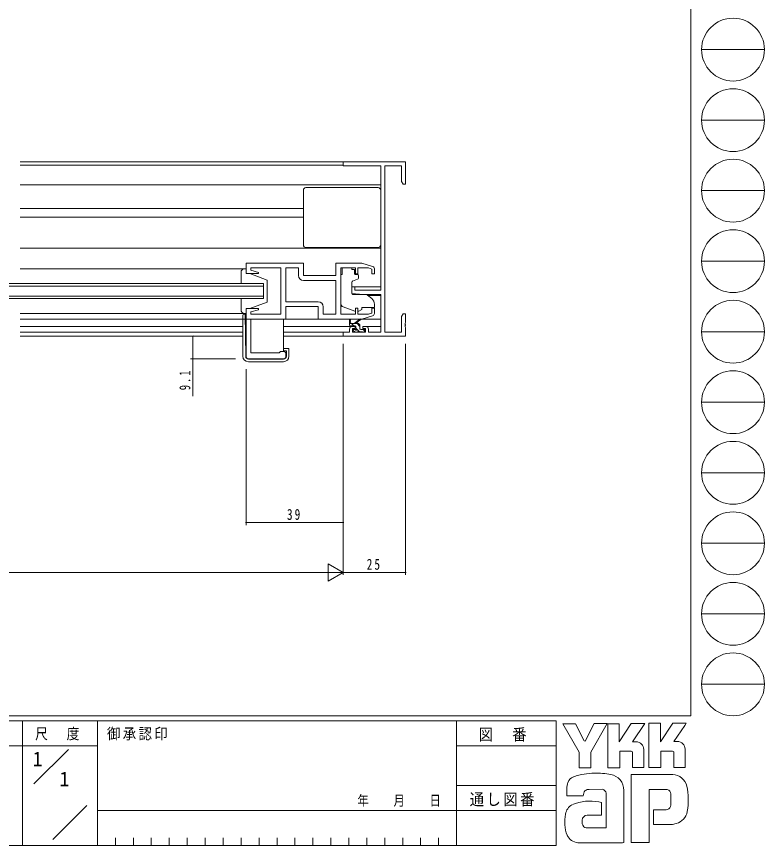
# Model space of a CAD drawing. Units: millimetres, scale not verified. Extents: x -567 to 567, y -403 to 403.
# Drawn here: x 266.8 to 566.7, y -403 to -70.6 of the extents above; entities that cross this region are included whole.
import ezdxf
from ezdxf.enums import TextEntityAlignment as Align

# ---------------------------------------------------------------- set-up
doc = ezdxf.new("R2010")
doc.units = ezdxf.units.MM
doc.header["$LTSCALE"] = 2
for name, color, linetype, lineweight in [('0-1_YKK_ZWAK', 7, 'Continuous', 18), ('0-3_YKK_11', 7, 'Continuous', 18), ('0-4_YKK_12', 2, 'Continuous', 18), ('0-5_YKK_13', 4, 'Continuous', 18), ('0-7_YKK_D', 6, 'Continuous', 18)]:
    doc.layers.add(name, color=color, linetype=linetype, lineweight=lineweight)
doc.layers.add('0-2_USER1', color=7, linetype='Continuous')
doc.styles.add('ＭＳ ゴシック', font='')
doc.styles.get('ＭＳ ゴシック').set_extended_font_data('MS Gothic')

msp = doc.modelspace()

# ---------------------------------------------------------------- linework, layer by layer
at = {"layer": '0-1_YKK_ZWAK'}
for p, q in [((537.274, 399), (537.274, -351)), ((541.526, -83.88), (566.726, -83.88)), ((541.526, -112.16), (566.726, -112.16)), ((541.526, -140.44), (566.726, -140.44)), ((541.526, -168.72), (566.726, -168.72)), ((541.526, -197), (566.726, -197)), ((541.526, -225.28), (566.726, -225.28)), ((541.526, -253.56), (566.726, -253.56)), ((541.526, -281.84), (566.726, -281.84)), ((541.526, -310.12), (566.726, -310.12)), ((541.526, -338.4), (566.726, -338.4)), ((537.274, -351), (-562.726, -351)), ((483.274, -353), (-562.726, -353)), ((269.274, -353), (269.274, -403)), ((299.274, -353), (299.274, -403)), ((443.274, -353), (443.274, -403)), ((483.274, -353), (483.274, -403)), ((485.898, -354.294), (490.918, -354.294)), ((492.462, -365.569), (485.898, -354.294)), ((498.468, -354.14), (494.818, -361.245)), ((503.931, -371.902), (503.931, -354.178)), ((520.38, -354.024), (525.052, -354.024)), ((520.38, -371.748), (520.38, -354.024)), ((529.956, -354.024), (535.362, -354.024)), ((534.822, -354.951), (530.362, -361.322)), ((535.362, -354.024), (534.822, -354.951)), ((515.244, -361.438), (513.76, -361.438)), ((531.846, -361.322), (530.362, -361.322)), ((270.68, -362.999), (173.274, -362.999)), ((270.68, -362.999), (299.274, -362.999)), ((273.803, -378.337), (287.65, -364.49)), ((443.274, -363), (483.274, -363)), ((513.236, -365.26), (508.68, -365.26)), ((518.333, -364.527), (518.333, -371.786)), ((525.245, -365.222), (525.245, -371.748)), ((529.802, -365.222), (525.245, -365.222)), ((530.42, -365.453), (529.802, -365.222)), ((530.42, -371.709), (530.42, -365.453)), ((534.937, -364.527), (534.937, -371.709)), ((525.245, -371.748), (520.38, -371.748)), ((530.42, -371.637), (530.492, -371.709)), ((534.937, -371.709), (530.42, -371.709)), ((529.879, -374.566), (513.314, -374.566)), ((513.314, -374.566), (513.314, -401.866)), ((443.274, -378.999), (483.274, -378.999)), ((487.443, -383.1), (487.443, -380.344)), ((501.768, -380.436), (496.486, -380.536)), ((503.313, -395.958), (503.313, -382.057)), ((510.302, -380.976), (510.302, -401.828)), ((520.496, -380.513), (527.137, -380.513)), ((520.496, -401.866), (520.496, -380.513)), ((494.084, -383.1), (487.443, -383.1)), ((529.236, -382.652), (529.261, -386.415)), ((281.377, -400.636), (294.983, -387.03)), ((522.234, -388.699), (522.234, -394.607)), ((527.292, -388.699), (522.234, -388.699)), ((299.274, -389), (443.274, -389)), ((483.274, -388.999), (443.274, -388.999)), ((501.382, -390.9), (495.676, -390.907)), ((522.234, -394.607), (529.84, -394.607)), ((529.84, -394.607), (531.385, -394.259)), ((495.281, -395.958), (503.313, -395.958)), ((502.695, -395.958), (503.197, -395.958)), ((503.313, -395.957), (503.314, -395.958)), ((306.474, -400), (306.474, -403)), ((313.674, -400), (313.674, -403)), ((320.874, -400), (320.874, -403)), ((328.074, -400), (328.074, -403)), ((335.274, -400), (335.274, -403)), ((342.474, -400), (342.474, -403)), ((349.674, -400), (349.674, -403)), ((356.874, -400), (356.874, -403)), ((364.074, -400), (364.074, -403)), ((371.274, -400), (371.274, -403)), ((378.474, -400), (378.474, -403)), ((385.674, -400), (385.674, -403)), ((392.874, -400), (392.874, -403)), ((400.074, -400), (400.074, -403)), ((407.274, -400), (407.274, -403)), ((414.474, -400), (414.474, -403)), ((421.674, -400), (421.674, -403)), ((428.874, -400), (428.874, -403)), ((436.074, -400), (436.074, -403)), ((494.084, -401.944), (491.96, -401.944)), ((509.838, -401.905), (494.084, -401.944)), ((510.302, -401.828), (509.838, -401.905)), ((-562.726, -403), (483.274, -403))]:
    msp.add_line(p, q, dxfattribs=at)
for points in [[(490.918, -354.294), (494.509, -361.013), (494.818, -361.245)], [(498.468, -354.14), (503.648, -354.14), (497.173, -365.608)], [(503.931, -354.178), (508.526, -354.178), (508.526, -361.462), (513.352, -354.101)], [(513.352, -354.101), (518.817, -354.101), (513.76, -361.438)], [(525.052, -354.024), (525.052, -361.441), (529.956, -354.024)], [(497.173, -365.608), (497.173, -371.941), (492.462, -371.941), (492.462, -365.569)], [(508.68, -365.26), (508.68, -371.902), (503.931, -371.902)], [(518.333, -371.786), (513.854, -371.786), (513.854, -365.492), (513.236, -365.26)], [(500.378, -385.533), (501.382, -385.764), (501.382, -390.9)], [(513.314, -401.866), (519.376, -401.866), (520.496, -401.866)]]:
    msp.add_lwpolyline(points, dxfattribs=at)
for centre in [(554.126, -83.88), (554.126, -112.16), (554.126, -140.44), (554.126, -168.72), (554.126, -197), (554.126, -225.28), (554.126, -253.56), (554.126, -281.84), (554.126, -310.12), (554.126, -338.4)]:
    msp.add_circle(centre, 12.6, dxfattribs=at)
for centre, radius, start, end in [((515.244, -364.527), 3.089, 0.00166, 89.99604), ((531.846, -364.411), 3.089, 0.00166, 89.99604), ((491.283, -378.793), 3.491, 109.02127, 161.51264), ((498.591, -399.287), 25.257, 89.89165, 109.30848), ((499.333, -403.662), 29.64, 78.78009, 91.46938), ((504.032, -380.852), 6.355, 40.66422, 80.31694), ((529.662, -380.772), 6.202, 14.44572, 87.08746), ((494.644, -380.38), 7.196, 158.41083, 179.71775), ((503.715, -380.836), 6.588, 358.78059, 38.76563), ((497.096, -383.01), 3.013, 138.46382, 181.71359), ((496.295, -382.958), 2.43, 85.50551, 126.78038), ((501.068, -382.649), 2.321, 14.7552, 72.44995), ((527.366, -382.256), 1.756, 16.43124, 96.91661), ((524.033, -383.297), 5.248, 4.93423, 17.03552), ((506.368, -384.696), 29.8, 350.99027, 10.67624), ((496.874, -404.22), 19.013, 79.38098, 112.05825), ((492.455, -391.468), 5.583, 121.82711, 169.08475), ((527.293, -386.834), 1.865, 269.95468, 342.90145), ((524.002, -385.916), 5.281, 343.6902, 354.75362), ((502.487, -393.564), 15.832, 168.76372, 199.80079), ((495.688, -392.97), 2.064, 90.33953, 178.03639), ((529.752, -388.35), 6.13, 285.44291, 349.90448), ((496.963, -393.469), 3.384, 171.08203, 216.71923), ((495.631, -393.807), 2.18, 230.9728, 260.75491), ((492.474, -396.489), 5.461, 207.31435, 263.59464)]:
    msp.add_arc(centre, radius, start, end, dxfattribs=at)
at = {"layer": '0-3_YKK_11'}
for p, q in [((397.841, -128.821), (397.841, -130.451)), ((422.841, -128.821), (397.841, -128.821)), ((422.841, -137.821), (422.841, -128.821)), ((397.841, -130.451), (412.841, -130.451)), ((412.841, -130.451), (412.841, -180.321)), ((414.471, -130.451), (421.211, -130.451)), ((414.471, -197.191), (414.471, -130.451)), ((421.211, -130.451), (421.211, -136.73)), ((421.211, -136.73), (421.841, -137.821)), ((421.841, -137.821), (422.841, -137.821)), ((358.841, -169.521), (358.841, -173.721)), ((381.841, -169.521), (358.841, -169.521)), ((360.771, -171.451), (367.882, -171.451)), ((360.771, -172.368), (360.771, -171.451)), ((363.87, -173.199), (360.771, -172.368)), ((367.882, -171.451), (368.066, -171.331)), ((368.066, -171.331), (368.616, -171.331)), ((368.616, -171.331), (368.799, -171.451)), ((368.799, -171.451), (368.882, -171.451)), ((368.882, -171.451), (369.066, -171.331)), ((369.066, -171.331), (369.616, -171.331)), ((369.616, -171.331), (369.799, -171.451)), ((369.799, -171.451), (372.841, -171.451)), ((372.841, -171.451), (372.841, -189.991)), ((374.841, -171.451), (374.841, -184.991)), ((379.911, -171.451), (374.841, -171.451)), ((379.911, -174.451), (379.911, -171.451)), ((381.841, -174.521), (381.841, -169.521)), ((394.841, -169.521), (394.841, -174.521)), ((405.341, -169.521), (394.841, -169.521)), ((396.841, -171.451), (402.741, -171.451)), ((396.841, -189.991), (396.841, -171.451)), ((402.741, -171.451), (402.741, -173.821)), ((403.741, -171.451), (407.946, -171.451)), ((403.741, -173.821), (403.741, -171.451)), ((409.628, -170.807), (405.341, -169.521)), ((407.946, -171.451), (409.341, -171.87)), ((409.341, -171.87), (409.341, -173.821)), ((410.341, -173.821), (410.341, -171.765)), ((358.841, -173.721), (363.801, -173.721)), ((363.801, -173.721), (363.87, -173.199)), ((394.841, -174.521), (381.841, -174.521)), ((402.741, -173.821), (403.741, -173.821)), ((409.341, -173.821), (410.341, -173.821)), ((394.911, -176.451), (381.911, -176.451)), ((394.911, -189.991), (394.911, -176.451)), ((394.911, -189.991), (394.911, -176.451)), ((401.341, -179.021), (401.341, -181.628)), ((402.541, -179.021), (401.341, -179.021)), ((402.541, -180.321), (402.541, -179.021)), ((401.341, -181.628), (405.841, -182.021)), ((412.841, -180.321), (402.541, -180.321)), ((405.841, -182.021), (412.841, -182.021)), ((412.841, -182.021), (412.841, -197.191)), ((374.841, -184.991), (387.771, -184.991)), ((358.841, -187.721), (358.841, -206.921)), ((363.801, -187.721), (358.841, -187.721)), ((360.771, -189.074), (363.87, -188.244)), ((360.771, -189.991), (360.771, -189.074)), ((363.87, -188.244), (363.801, -187.721)), ((374.841, -186.921), (387.841, -186.921)), ((374.841, -191.921), (374.841, -186.921)), ((387.841, -186.921), (387.841, -191.921)), ((389.771, -186.991), (389.771, -189.991)), ((402.741, -187.621), (402.741, -189.991)), ((403.741, -187.621), (402.741, -187.621)), ((403.741, -189.991), (403.741, -187.621)), ((409.341, -187.621), (409.341, -189.573)), ((410.341, -187.621), (409.341, -187.621)), ((410.341, -189.677), (410.341, -187.621)), ((372.841, -189.991), (360.771, -189.991)), ((360.771, -191.921), (374.841, -191.921)), ((360.771, -205.421), (360.771, -191.921)), ((387.841, -191.921), (405.341, -191.921)), ((389.771, -189.991), (394.911, -189.991)), ((402.741, -189.991), (396.841, -189.991)), ((407.946, -189.991), (403.741, -189.991)), ((405.341, -191.921), (409.628, -190.635)), ((409.341, -189.573), (407.946, -189.991)), ((421.841, -189.821), (421.211, -190.912)), ((421.211, -190.912), (421.211, -197.191)), ((422.841, -189.821), (421.841, -189.821)), ((422.841, -193.363), (422.841, -189.821)), ((400.341, -195.921), (400.341, -197.191)), ((402.641, -194.921), (401.341, -194.921)), ((401.541, -195.721), (402.641, -195.721)), ((401.541, -197.191), (401.541, -195.721)), ((402.641, -195.721), (402.641, -194.921)), ((405.641, -194.921), (405.641, -195.721)), ((406.941, -194.921), (405.641, -194.921)), ((405.641, -195.721), (406.741, -195.721)), ((406.741, -195.721), (406.741, -197.191)), ((407.941, -197.191), (407.941, -195.921)), ((422.721, -193.546), (422.841, -193.363)), ((422.721, -194.096), (422.721, -193.546)), ((422.841, -194.28), (422.721, -194.096)), ((422.721, -194.546), (422.841, -194.363)), ((422.721, -195.096), (422.721, -194.546)), ((422.841, -195.28), (422.721, -195.096)), ((422.841, -194.363), (422.841, -194.28)), ((422.841, -198.821), (422.841, -195.28)), ((397.841, -197.191), (397.841, -198.821)), ((400.341, -197.191), (397.841, -197.191)), ((397.841, -198.821), (422.841, -198.821)), ((406.741, -197.191), (401.541, -197.191)), ((412.841, -197.191), (407.941, -197.191)), ((421.211, -197.191), (414.471, -197.191)), ((372.141, -205.421), (360.771, -205.421)), ((372.341, -205.221), (372.141, -205.421)), ((372.641, -204.921), (372.341, -205.221)), ((373.841, -204.921), (372.641, -204.921)), ((374.841, -206.921), (374.841, -205.921)), ((359.841, -207.921), (373.841, -207.921))]:
    msp.add_line(p, q, dxfattribs=at)
for centre, radius, start, end in [((409.341, -171.765), 1, 359.99996, 73.30074), ((381.911, -174.451), 2, 180.00001, 269.99999), ((387.771, -186.991), 2, 0.00001, 89.99999), ((409.341, -189.677), 1, 286.69926, 0.00004), ((401.341, -195.921), 1, 90.00001, 179.99999), ((406.941, -195.921), 1, 0.00001, 89.99999), ((373.841, -205.921), 1, 0.00001, 89.99999), ((359.841, -206.921), 1, 180.00001, 269.99999), ((373.841, -206.921), 1, 270.00001, 359.99999)]:
    msp.add_arc(centre, radius, start, end, dxfattribs=at)
at = {"layer": '0-4_YKK_12'}
for p, q in [((268.341, -128.821), (398.141, -128.821)), ((397.841, -130.221), (268.341, -130.221)), ((268.341, -138.121), (412.841, -138.121)), ((268.341, -147.621), (381.841, -147.621)), ((268.341, -151.021), (381.841, -151.021)), ((268.341, -163.521), (412.841, -163.521)), ((365.841, -177.721), (261.341, -177.721)), ((261.341, -178.721), (365.841, -178.721)), ((401.341, -179.021), (412.841, -179.021)), ((365.841, -182.721), (261.341, -182.721)), ((407.717, -182.421), (412.841, -182.421)), ((268.341, -191.921), (366.341, -191.921)), ((268.341, -194.921), (357.576, -194.921)), ((373.876, -194.921), (401.341, -194.921)), ((406.941, -194.921), (412.841, -194.921)), ((357.576, -197.191), (268.341, -197.191)), ((268.341, -198.821), (357.576, -198.821)), ((398.141, -197.191), (373.876, -197.191)), ((373.876, -198.821), (398.141, -198.821))]:
    msp.add_line(p, q, dxfattribs=at)
msp.add_lwpolyline([(261.341, -183.721), (365.841, -183.721), (365.841, -177.721)], dxfattribs=at)
at = {"layer": '0-5_YKK_13'}
for p, q in [((411.841, -139.221), (382.841, -139.221)), ((381.841, -140.221), (381.841, -162.221)), ((412.841, -162.221), (412.841, -140.221)), ((382.841, -163.221), (411.841, -163.221)), ((268.341, -171.721), (358.841, -171.721)), ((401.241, -171.451), (397.441, -171.451)), ((397.441, -171.451), (397.441, -172.121)), ((397.441, -173.121), (397.441, -172.121)), ((401.241, -171.451), (401.241, -172.121)), ((401.241, -172.121), (402.411, -172.121)), ((402.411, -173.121), (402.411, -172.121)), ((356.841, -177.721), (356.841, -173.221)), ((360.341, -173.721), (367.341, -176.321)), ((397.441, -174.121), (396.841, -174.121)), ((396.841, -185.676), (396.841, -174.121)), ((397.441, -174.121), (397.441, -173.121)), ((403.612, -175.941), (401.611, -176.669)), ((402.411, -173.121), (402.411, -173.821)), ((402.711, -174.121), (403.641, -174.121)), ((403.941, -174.421), (403.941, -175.471)), ((367.341, -176.321), (367.341, -185.121)), ((401.341, -177.118), (401.341, -181.724)), ((401.558, -182.023), (406.944, -182.07)), ((407.578, -182.304), (409.269, -183.723)), ((356.841, -188.221), (356.841, -183.721)), ((360.341, -187.721), (367.341, -185.121)), ((410.341, -186.021), (410.341, -187.321)), ((360.341, -187.721), (358.841, -187.721)), ((402.469, -188.762), (397.831, -187.087)), ((404.034, -188.728), (405.341, -188.118)), ((405.341, -187.621), (405.341, -188.118)), ((268.341, -189.721), (358.841, -189.721)), ((357.576, -206.821), (357.576, -190.421)), ((358.076, -189.921), (358.891, -189.921)), ((358.706, -206.832), (358.558, -189.921)), ((373.876, -204.721), (373.876, -191.921)), ((374.341, -191.921), (395.341, -191.921)), ((381.341, -191.921), (395.341, -191.921)), ((400.341, -194.391), (400.341, -192.392)), ((400.641, -192.565), (400.839, -193.691)), ((402.241, -193.691), (404.459, -192.009)), ((402.841, -193.691), (404.66, -192.29)), ((405.267, -191.921), (412.841, -191.921)), ((405.267, -191.921), (412.841, -191.921)), ((403.541, -193.691), (400.341, -193.691)), ((402.641, -194.691), (400.641, -194.691)), ((402.115, -194.691), (401.115, -193.691)), ((402.141, -196.091), (402.48, -196.091)), ((402.941, -195.63), (402.941, -194.991)), ((404.415, -196.991), (402.941, -195.517)), ((404.541, -194.871), (403.361, -193.691)), ((404.541, -195.791), (404.541, -194.691)), ((404.841, -196.091), (406.241, -196.091)), ((406.541, -196.871), (405.761, -196.091)), ((402.429, -197.103), (401.929, -196.603)), ((403.241, -197.191), (402.641, -197.191)), ((405.541, -196.991), (403.441, -196.991)), ((406.241, -197.191), (405.741, -197.191)), ((406.541, -196.391), (406.541, -196.891)), ((375.576, -203.721), (373.876, -203.721)), ((373.876, -204.721), (375.076, -204.721)), ((375.076, -204.721), (375.076, -206.821)), ((375.576, -203.721), (376.076, -203.721)), ((376.076, -203.721), (376.076, -206.821)), ((373.876, -209.021), (359.776, -209.021)), ((373.876, -208.021), (359.906, -208.021))]:
    msp.add_line(p, q, dxfattribs=at)
for points in [[(358.341, -171.721), (358.841, -171.721), (358.841, -173.721), (360.341, -173.721)], [(358.841, -187.721), (358.841, -189.721), (358.341, -189.721)], [(410.341, -187.321), (405.341, -187.321), (405.341, -187.621)]]:
    msp.add_lwpolyline(points, dxfattribs=at)
for centre, radius, start, end in [((382.841, -140.221), 1, 90, 180), ((411.841, -140.221), 1, 0, 90), ((382.841, -162.221), 1, 180, 270), ((411.841, -162.221), 1, 270, 0), ((358.341, -173.221), 1.5, 90, 180), ((402.711, -173.821), 0.3, 180, 270), ((403.441, -175.471), 0.5, 290, 0), ((403.641, -174.421), 0.3, 0, 90), ((401.841, -177.118), 0.5, 110, 180), ((401.641, -181.724), 0.3, 180, 269.5), ((406.935, -183.07), 1, 50, 89.5), ((398.341, -185.676), 1.5, 180, 250.14674), ((407.341, -186.021), 3, 0, 50), ((358.341, -188.221), 1.5, 180, 270), ((402.809, -187.821), 1, 250.14674, 266.11316), ((403.612, -187.821), 1, 277.40692, 295), ((358.076, -190.421), 0.5, 90, 180), ((400.541, -192.392), 0.2, 300, 180), ((404.641, -192.091), 0.2, 275.58288, 155.58289), ((400.641, -194.391), 0.3, 180, 270), ((402.141, -196.391), 0.3, 90, 225), ((402.48, -196.391), 0.3, 33.05573, 90), ((402.641, -194.991), 0.3, 0, 90), ((402.941, -196.091), 0.25, 213.05573, 56.94427), ((403.241, -195.63), 0.3, 180, 236.94427), ((403.541, -194.691), 1, 0, 90), ((404.841, -195.791), 0.3, 180, 270), ((406.241, -196.391), 0.3, 0, 90), ((402.641, -196.891), 0.3, 225, 270), ((403.241, -196.991), 0.2, 270, 0), ((405.741, -196.991), 0.2, 180, 270), ((406.241, -196.891), 0.3, 270, 0), ((359.776, -206.821), 2.2, 180, 270), ((359.906, -206.821), 1.2, 180.5, 270), ((373.876, -206.821), 2.2, 270, 0), ((373.876, -206.821), 1.2, 270, 0)]:
    msp.add_arc(centre, radius, start, end, dxfattribs=at)
at = {"layer": '0-7_YKK_D'}
for p, q in [((354.576, -198.821), (336.576, -198.821)), ((397.841, -201.821), (397.841, -294.519)), ((397.841, -201.821), (397.841, -294.519)), ((422.841, -201.821), (422.841, -294.519)), ((354.576, -207.921), (336.576, -207.921)), ((358.841, -212.021), (358.841, -274.519)), ((397.841, -212.021), (397.841, -274.519)), ((397.841, -273.519), (358.841, -273.519)), ((397.841, -293.519), (391.779, -290.019)), ((391.779, -290.019), (391.779, -297.019)), ((-95.159, -293.519), (390.841, -293.519)), ((397.841, -293.519), (385.716, -293.519)), ((397.841, -293.519), (391.779, -297.019)), ((397.841, -293.519), (422.841, -293.519))]:
    msp.add_line(p, q, dxfattribs=at)
msp.add_lwpolyline([(337.576, -198.821), (337.576, -207.921), (337.576, -222.821)], dxfattribs=at)
for centre, start, end in [((337.576, -198.821), 90, 270), ((337.576, -198.821), 270, 90), ((337.576, -207.921), 90, 270), ((337.576, -207.921), 270, 90), ((358.841, -273.519), 0, 180), ((358.841, -273.519), 180, 0), ((397.841, -273.519), 0, 180), ((397.841, -273.519), 180, 0), ((422.841, -293.519), 0, 180), ((422.841, -293.519), 180, 0)]:
    msp.add_arc(centre, 0.106, start, end, dxfattribs=at)

# ---------------------------------------------------------------- texts
at = {"layer": '0-1_YKK_ZWAK', "attachment_point": 7, "style": 'ＭＳ ゴシック'}
for s, insert, char_height in [('\\T1.24;\\W0.85;尺\\~\\~度', (274.292, -360.91), 4.399), ('\\T1.17;\\W0.9;御承認印', (303.084, -360.904), 4.399), ('\\T1.17;\\W0.9;図\u3000番', (452.128, -361.374), 4.692), ('\\T1.17;\\W0.9;通し図番', (448.529, -387.406), 4.692), ('\\T1.28;\\W0.8;年\\~\\~\\~月\\~\\~\\~日', (403.526, -387.527), 4.147)]:
    msp.add_mtext(s, dxfattribs=dict(at, insert=insert, char_height=char_height))
at = {"layer": '0-2_USER1', "style": 'ＭＳ ゴシック'}
for p in [(273.274, -372.999), (284.036, -380.999)]:
    msp.add_text('1', height=5.865, dxfattribs=at).set_placement(p, align=Align.BOTTOM_LEFT)
at = {"layer": '0-7_YKK_D', "color": 7, "insert": (336.576, -220.449), "char_height": 4.399, "attachment_point": 7, "rotation": 90, "style": 'ＭＳ ゴシック'}
msp.add_mtext('\\T1.38;\\W0.7;9.1', dxfattribs=at)
at = {"layer": '0-7_YKK_D', "color": 7, "char_height": 4.399, "attachment_point": 7, "style": 'ＭＳ ゴシック'}
for s, insert in [('\\T1.37;\\W0.75;39', (375.271, -272.519)), ('\\T1.37;\\W0.75;25', (407.259, -292.519))]:
    msp.add_mtext(s, dxfattribs=dict(at, insert=insert))

doc.saveas('drawing.dxf')
